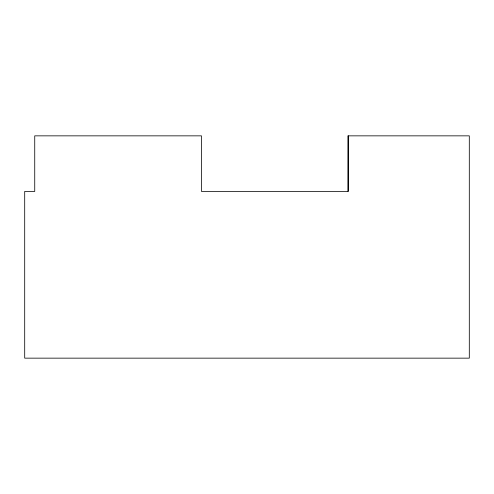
<?xml version="1.0" encoding="UTF-8"?>
<svg xmlns="http://www.w3.org/2000/svg" width="494" height="494" viewBox="0 0 494 494"><rect width="100%" height="100%" fill="white"/><g stroke="black" fill="none" stroke-linecap="round" stroke-linejoin="round"><path stroke-width="0.74" d="M348.103 135.85L469.3 135.85L469.3 358.15L24.7 358.15L24.7 191.425L34.734 191.425L34.734 135.85L201.472 135.85L201.472 191.425L348.147 191.425L348.147 135.85L348.103 191.425"/></g></svg>
